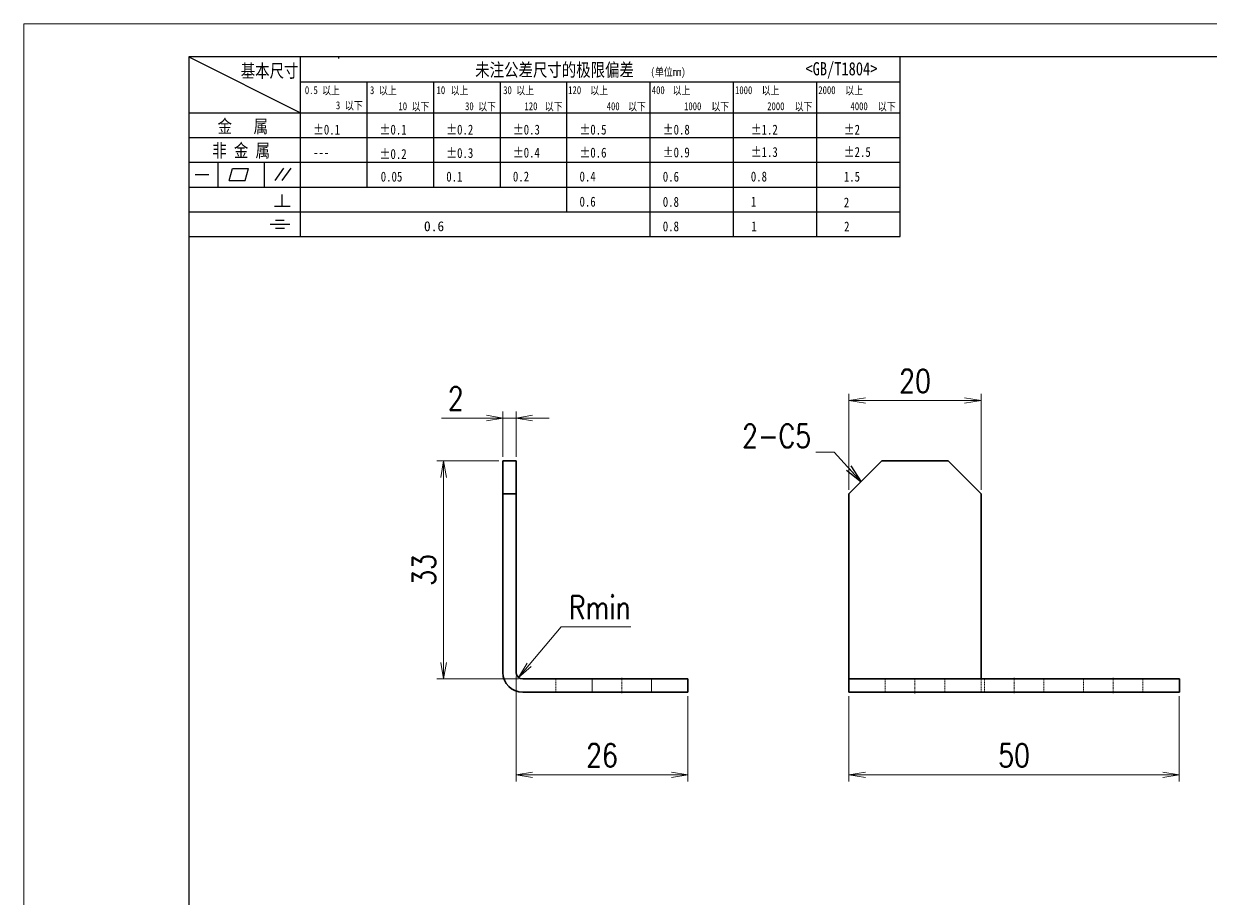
# Model space of a CAD drawing. Header units: inches. Extents: x 269 to 10986, y 1043 to 4337.
# Drawn here: x 1465.9 to 1645.4, y 1331.5 to 1463.8 of the extents above; entities that cross this region are included whole.
import ezdxf

# ---------------------------------------------------------------- set-up
doc = ezdxf.new("R2010")
doc.units = ezdxf.units.IN
doc.header["$MEASUREMENT"] = 0
doc.linetypes.add('AM_ISO02W050x2', pattern=[3.75, 3, -0.75])
doc.linetypes.add('AM_ISO08W050x2', pattern=[9, 6, -0.75, 1.5, -0.75])
for name, color, linetype, lineweight in [('中心线', 2, 'AM_ISO08W050x2', 18), ('图框', 7, 'Continuous', 18), ('标注线', 3, 'Continuous', 18), ('粗实线', 7, 'Continuous', 35), ('虚线', 1, 'AM_ISO02W050x2', 18)]:
    doc.layers.add(name, color=color, linetype=linetype, lineweight=lineweight)
doc.layers.add('图\\M+19E79\\M+195B6\\M+18E9A', color=7, linetype='Continuous')
doc.layers.add('打印-禁用', color=7, linetype='Continuous', lineweight=15, plot=False)
doc.styles.add('DIM', font='romans.shx', dxfattribs={"width": 0.8, "bigfont": 'bigfont.shx'})
doc.styles.add('国标', font='simfang.ttf', dxfattribs={"width": 0.8})
doc.dimstyles.new('XR 1-1', dxfattribs={"dimtxt": 3.5, "dimasz": 2.5, "dimexe": 1, "dimexo": 0.625, "dimgap": 1.2, "dimtad": 1, "dimtoh": 1, "dimdsep": 46, "dimtxsty": 'DIM', "dimblk": 'OPEN', "dimcen": 0, "dimclrd": 8, "dimclre": 8, "dimclrt": 2, "dimazin": 2, "dimtfac": 0.5, "dimtmove": 0, "dimatfit": 3, "dimldrblk": 'OPEN', "dimfxl": 0, "dimtolj": 2, "dimlwd": 18, "dimlwe": 18, "dimarcsym": 0})
doc.dimstyles.new('XR 1-1$0', dxfattribs={"dimtxt": 3.5, "dimasz": 2.5, "dimexe": 1, "dimexo": 0.625, "dimgap": 1.2, "dimtad": 1, "dimzin": 9, "dimdsep": 46, "dimtxsty": 'DIM', "dimblk": 'OPEN', "dimcen": 0, "dimclrd": 8, "dimclre": 8, "dimclrt": 2, "dimazin": 2, "dimtfac": 0.5, "dimtmove": 0, "dimatfit": 3, "dimldrblk": 'OPEN', "dimfxl": 0, "dimtolj": 2, "dimlwd": 18, "dimlwe": 18, "dimarcsym": 0})
doc.dimstyles.new('XR 1-1$4', dxfattribs={"dimtxt": 3.5, "dimasz": 2.5, "dimexe": 1, "dimexo": 0.625, "dimgap": 1.2, "dimtad": 1, "dimtoh": 1, "dimdsep": 46, "dimtxsty": 'DIM', "dimblk": 'OPEN', "dimcen": 0, "dimclrd": 8, "dimclre": 8, "dimclrt": 2, "dimazin": 2, "dimtfac": 0.5, "dimtofl": 0, "dimtmove": 0, "dimatfit": 3, "dimldrblk": 'OPEN', "dimfxl": 0, "dimtolj": 2, "dimlwd": 18, "dimlwe": 18, "dimarcsym": 0})

# ---------------------------------------------------------------- blocks, each defined once
blk = doc.blocks.new('GZDEH零件A4图框V01版')
at = {"layer": '图\\M+19E79\\M+195B6\\M+18E9A', "linetype": 'Continuous'}
for p, q in [((25, 292), (25, 13.5)), ((205, 292), (25, 292))]:
    blk.add_line(p, q, dxfattribs=at)
at = {"layer": '图\\M+19E79\\M+195B6\\M+18E9A', "color": 9}
for p, q in [((25, 292), (41.88, 283.54)), ((41.88, 264.79), (41.88, 292)), ((47.66, 291.75), (47.66, 292)), ((132.6, 264.79), (132.6, 292)), ((41.88, 288.22), (132.6, 288.22)), ((51.96, 272.29), (51.96, 288.22)), ((62.04, 272.29), (62.04, 288.22)), ((72.12, 272.29), (72.12, 288.22)), ((82.2, 268.54), (82.2, 288.22)), ((94.8, 264.79), (94.8, 288.22)), ((107.4, 264.79), (107.4, 288.22)), ((120, 264.79), (120, 288.22)), ((25, 283.54), (132.6, 283.54)), ((25, 279.79), (132.6, 279.79)), ((25, 276.04), (132.6, 276.04)), ((29.43, 272.34), (29.43, 276.04)), ((31.1, 273.3), (31.58, 275.09)), ((31.58, 275.09), (33.99, 275.09)), ((33.51, 273.3), (33.99, 275.09)), ((36.42, 272.34), (36.42, 276.04)), ((38.03, 273.3), (39.36, 275.16)), ((39.11, 273.3), (40.45, 275.16)), ((25.94, 274.19), (28, 274.19)), ((31.1, 273.3), (33.51, 273.3)), ((25, 272.29), (132.6, 272.29)), ((39.09, 269.41), (39.09, 271.18)), ((37.93, 269.41), (40.32, 269.41)), ((25, 268.54), (132.6, 268.54)), ((37.3, 266.69), (40.28, 266.69)), ((38.08, 267.29), (39.43, 267.29)), ((38.08, 266.09), (39.44, 266.09)), ((25, 264.79), (132.6, 264.79))]:
    blk.add_line(p, q, dxfattribs=at)
at = {"layer": '打印-禁用', "linetype": 'Continuous'}
for p, q in [((0, 297), (0, 0)), ((210, 297), (0, 297))]:
    blk.add_line(p, q, dxfattribs=at)
at = {"layer": '图\\M+19E79\\M+195B6\\M+18E9A', "color": 9, "style": '国标', "width": 0.8}
for s, height, p in [('基本尺寸', 2, (32.84, 288.88)), ('未注公差尺寸的极限偏差', 2, (68.32, 289.02)), ('<GB/T1804>', 2, (118.29, 289.19)), ('30', 1.2, (72.55, 286.35)), ('金   属', 2, (29.33, 280.48)), ('±0.1', 1.5, (43.78, 280.23)), ('±0.1', 1.5, (53.86, 280.23)), ('±0.2', 1.5, (63.94, 280.23)), ('±0.3', 1.5, (74.02, 280.23)), ('±0.5', 1.5, (84.1, 280.23)), ('±0.8', 1.5, (96.7, 280.23)), ('±1.2', 1.5, (110.02, 280.23)), ('±2', 1.5, (124.09, 280.23)), ('非 金 属', 2, (28.53, 276.82)), ('±0.3', 1.5, (63.94, 276.69)), ('±0.4', 1.5, (74.02, 276.75)), ('±0.6', 1.5, (84.1, 276.75)), ('±0.9', 1.5, (96.7, 276.78)), ('±1.3', 1.5, (110.02, 276.84)), ('±2.5', 1.5, (124.09, 276.85)), ('---', 1.5, (43.78, 276.81)), ('±0.2', 1.5, (53.86, 276.54)), ('0.1', 1.5, (63.94, 273.12)), ('0.2', 1.5, (74.02, 273.13)), ('0.4', 1.5, (84.1, 273.13)), ('0.6', 1.5, (96.7, 273.11)), ('0.8', 1.5, (110.02, 273.13)), ('1.5', 1.5, (124.09, 273.12)), ('0.6', 1.5, (84.1, 269.33)), ('0.8', 1.5, (96.7, 269.3)), ('1', 1.5, (110.02, 269.34)), ('2', 1.5, (124.09, 269.2)), ('0.8', 1.5, (96.7, 265.59)), ('1', 1.5, (110.1, 265.6)), ('2', 1.5, (124.13, 265.57))]:
    blk.add_text(s, height=height, dxfattribs=at).set_placement(p)
at = {"layer": '图\\M+19E79\\M+195B6\\M+18E9A', "color": 9, "lineweight": 15, "style": '国标', "width": 0.8}
for s, p in [('0.5', (42.54, 286.35)), ('以上', (45.15, 286.3)), ('3', (52.39, 286.35)), ('以上', (53.76, 286.3)), ('10', (62.47, 286.35)), ('以上', (64.6, 286.3)), ('以上', (74.53, 286.3)), ('120', (82.39, 286.35)), ('以上', (85.72, 286.3)), ('400', (95.03, 286.35)), ('以上', (98.19, 286.3)), ('1000', (107.63, 286.35)), ('以上', (111.67, 286.3)), ('2000', (120.23, 286.35)), ('以上', (124.31, 286.3)), ('3', (47.24, 284.06)), ('以下', (48.61, 284.01)), ('10', (56.7, 283.92)), ('以下', (58.69, 283.87)), ('30', (66.78, 283.92)), ('以下', (68.77, 283.87)), ('120', (75.77, 283.92)), ('以下', (78.85, 283.87)), ('400', (88.21, 283.92)), ('以下', (91.45, 283.87)), ('1000', (99.92, 283.92)), ('以下', (104.05, 283.87)), ('2000', (112.5, 283.92)), ('以下', (116.65, 283.87)), ('4000', (125.1, 283.92)), ('以下', (129.25, 283.87))]:
    blk.add_text(s, height=1.2, dxfattribs=at).set_placement(p)
at = {"layer": '图\\M+19E79\\M+195B6\\M+18E9A', "color": 9, "lineweight": 13, "style": '国标'}
blk.add_text('0.6', height=1.5, dxfattribs=at).set_placement((60.56, 265.61))
at = {"layer": '图\\M+19E79\\M+195B6\\M+18E9A', "color": 9, "lineweight": 15, "insert": (94.85, 290.31), "char_height": 1.2, "width": 8.7957, "attachment_point": 1, "style": '国标'}
blk.add_mtext('(单位mm)', dxfattribs=at)
at = {"layer": '图\\M+19E79\\M+195B6\\M+18E9A', "color": 9, "insert": (54.02, 273.09), "char_height": 1.5, "width": 5.1982, "attachment_point": 7, "style": '国标'}
blk.add_mtext('0.05', dxfattribs=at)
blk = doc.blocks.new('DEH A4')
at = {"layer": '图框'}
blk.add_blockref('GZDEH零件A4图框V01版', (0, 0), dxfattribs=at)
blk = doc.blocks.new('_Open')
at = {"color": 0, "linetype": 'ByBlock', "lineweight": -2}
for p, q in [((-1, 0.167), (0, 0)), ((-1, -0.167), (0, 0)), ((0, 0), (-1, 0))]:
    blk.add_line(p, q, dxfattribs=at)
blk = doc.blocks.new('*D895')
at = {"layer": 'Defpoints', "color": 0, "transparency": 16777216}
for p in [(1529.41, 1397.67), (1538.38, 1397.67), (1541.38, 1364.67)]:
    blk.add_point(p, dxfattribs=at)
at = {"layer": '标注线', "color": 8, "lineweight": 18, "transparency": 16777216}
for p, q in [((1537.76, 1397.67), (1528.41, 1397.67)), ((1529.41, 1367.17), (1529.41, 1395.17)), ((1540.76, 1364.67), (1528.41, 1364.67))]:
    blk.add_line(p, q, dxfattribs=at)
at = {"layer": '标注线', "color": 8, "lineweight": 18, "transparency": 16777216, "xscale": 2.5, "yscale": 2.5, "zscale": 2.5}
for p, rotation in [((1529.41, 1397.67), 90), ((1529.41, 1364.67), 270)]:
    blk.add_blockref('_Open', p, dxfattribs=dict(at, rotation=rotation))
at = {"layer": '标注线', "color": 2, "transparency": 16777216, "insert": (1526.46, 1381.17), "char_height": 3.5, "attachment_point": 5, "rotation": 90, "style": 'DIM'}
blk.add_mtext('\\A2;33', dxfattribs=at)
blk = doc.blocks.new('*D896')
at = {"layer": 'Defpoints', "color": 0, "transparency": 16777216}
for p in [(1538.38, 1404.16), (1538.38, 1397.67), (1540.38, 1397.67)]:
    blk.add_point(p, dxfattribs=at)
at = {"layer": '标注线', "color": 8, "lineweight": 18, "transparency": 16777216}
for p, q in [((1535.88, 1404.16), (1529.12, 1404.16)), ((1538.38, 1398.3), (1538.38, 1405.16)), ((1540.38, 1404.16), (1538.38, 1404.16)), ((1540.38, 1398.3), (1540.38, 1405.16)), ((1542.88, 1404.16), (1545.38, 1404.16))]:
    blk.add_line(p, q, dxfattribs=at)
at = {"layer": '标注线', "color": 8, "lineweight": 18, "transparency": 16777216, "xscale": 2.5, "yscale": 2.5, "zscale": 2.5}
blk.add_blockref('_Open', (1538.38, 1404.16), dxfattribs=at)
at = {"layer": '标注线', "color": 8, "lineweight": 18, "transparency": 16777216, "xscale": 2.5, "yscale": 2.5, "zscale": 2.5, "rotation": 180}
blk.add_blockref('_Open', (1540.38, 1404.16), dxfattribs=at)
at = {"layer": '标注线', "color": 2, "transparency": 16777216, "insert": (1531.25, 1407.11), "char_height": 3.5, "attachment_point": 5, "style": 'DIM'}
blk.add_mtext('\\A2;2', dxfattribs=at)
blk = doc.blocks.new('*D897')
at = {"layer": 'Defpoints', "color": 0, "transparency": 16777216}
for p in [(1540.74, 1364.91), (1541.38, 1365.67)]:
    blk.add_point(p, dxfattribs=at)
at = {"layer": '标注线', "color": 8, "lineweight": 18, "transparency": 16777216}
for p, q in [((1547.18, 1372.54), (1542.35, 1366.82)), ((1557.72, 1372.54), (1547.18, 1372.54))]:
    blk.add_line(p, q, dxfattribs=at)
at = {"layer": '标注线', "color": 8, "lineweight": 18, "transparency": 16777216, "xscale": 2.5, "yscale": 2.5, "zscale": 2.5, "rotation": 229.8103748651578}
blk.add_blockref('_Open', (1540.74, 1364.91), dxfattribs=at)
at = {"layer": '标注线', "color": 2, "transparency": 16777216, "insert": (1553.05, 1375.49), "char_height": 3.5, "attachment_point": 5, "style": 'DIM'}
blk.add_mtext('\\A2;Rmin', dxfattribs=at)
blk = doc.blocks.new('*D898')
at = {"layer": 'Defpoints', "color": 0, "transparency": 16777216}
for p in [(1540.38, 1365.67), (1566.38, 1362.67), (1540.38, 1350.17)]:
    blk.add_point(p, dxfattribs=at)
at = {"layer": '标注线', "color": 8, "lineweight": 18, "transparency": 16777216}
for p, q in [((1540.38, 1365.05), (1540.38, 1349.17)), ((1566.38, 1362.05), (1566.38, 1349.17)), ((1563.88, 1350.17), (1542.88, 1350.17))]:
    blk.add_line(p, q, dxfattribs=at)
at = {"layer": '标注线', "color": 8, "lineweight": 18, "transparency": 16777216, "xscale": 2.5, "yscale": 2.5, "zscale": 2.5, "rotation": 180}
blk.add_blockref('_Open', (1540.38, 1350.17), dxfattribs=at)
at = {"layer": '标注线', "color": 8, "lineweight": 18, "transparency": 16777216, "xscale": 2.5, "yscale": 2.5, "zscale": 2.5}
blk.add_blockref('_Open', (1566.38, 1350.17), dxfattribs=at)
at = {"layer": '标注线', "color": 2, "transparency": 16777216, "insert": (1553.38, 1353.12), "char_height": 3.5, "attachment_point": 5, "style": 'DIM'}
blk.add_mtext('\\A2;26', dxfattribs=at)
blk = doc.blocks.new('*D899')
at = {"layer": 'Defpoints', "color": 0, "transparency": 16777216}
for p in [(1590.74, 1362.67), (1640.74, 1362.67), (1640.74, 1350.17)]:
    blk.add_point(p, dxfattribs=at)
at = {"layer": '标注线', "color": 8, "lineweight": 18, "transparency": 16777216}
for p, q in [((1590.74, 1362.05), (1590.74, 1349.17)), ((1640.74, 1362.05), (1640.74, 1349.17)), ((1593.24, 1350.17), (1638.24, 1350.17))]:
    blk.add_line(p, q, dxfattribs=at)
at = {"layer": '标注线', "color": 8, "lineweight": 18, "transparency": 16777216, "xscale": 2.5, "yscale": 2.5, "zscale": 2.5, "rotation": 180}
blk.add_blockref('_Open', (1590.74, 1350.17), dxfattribs=at)
at = {"layer": '标注线', "color": 8, "lineweight": 18, "transparency": 16777216, "xscale": 2.5, "yscale": 2.5, "zscale": 2.5}
blk.add_blockref('_Open', (1640.74, 1350.17), dxfattribs=at)
at = {"layer": '标注线', "color": 2, "transparency": 16777216, "insert": (1615.74, 1353.12), "char_height": 3.5, "attachment_point": 5, "style": 'DIM'}
blk.add_mtext('\\A2;50', dxfattribs=at)
blk = doc.blocks.new('*D900')
at = {"layer": 'Defpoints', "color": 0, "transparency": 16777216}
for p in [(1610.74, 1406.81), (1590.74, 1392.67), (1610.74, 1392.67)]:
    blk.add_point(p, dxfattribs=at)
at = {"layer": '标注线', "color": 8, "lineweight": 18, "transparency": 16777216}
for p, q in [((1590.74, 1393.3), (1590.74, 1407.81)), ((1610.74, 1393.3), (1610.74, 1407.81)), ((1593.24, 1406.81), (1608.24, 1406.81))]:
    blk.add_line(p, q, dxfattribs=at)
at = {"layer": '标注线', "color": 8, "lineweight": 18, "transparency": 16777216, "xscale": 2.5, "yscale": 2.5, "zscale": 2.5, "rotation": 180}
blk.add_blockref('_Open', (1590.74, 1406.81), dxfattribs=at)
at = {"layer": '标注线', "color": 8, "lineweight": 18, "transparency": 16777216, "xscale": 2.5, "yscale": 2.5, "zscale": 2.5}
blk.add_blockref('_Open', (1610.74, 1406.81), dxfattribs=at)
at = {"layer": '标注线', "color": 2, "transparency": 16777216, "insert": (1600.74, 1409.76), "char_height": 3.5, "attachment_point": 5, "style": 'DIM'}
blk.add_mtext('\\A2;20', dxfattribs=at)

msp = doc.modelspace()

# ---------------------------------------------------------------- linework, layer by layer
at = {"layer": '中心线', "ltscale": 0.060016}
for p, q in [((1556.384, 1364.871), (1556.384, 1362.47)), ((1615.741, 1364.871), (1615.741, 1362.47)), ((1630.741, 1364.871), (1630.741, 1362.47))]:
    msp.add_line(p, q, dxfattribs=at)
at = {"layer": '中心线', "ltscale": 0.060001}
msp.add_line((1600.741, 1362.471), (1600.741, 1364.871), dxfattribs=at)
at = {"layer": '粗实线', "ltscale": 0.05}
for p, q in [((1538.384, 1397.671), (1540.384, 1397.671)), ((1538.384, 1392.671), (1540.384, 1392.671)), ((1566.384, 1364.671), (1566.384, 1362.671)), ((1590.741, 1364.671), (1590.741, 1362.671)), ((1640.741, 1364.671), (1640.741, 1362.671))]:
    msp.add_line(p, q, dxfattribs=at)
at = {"layer": '粗实线', "ltscale": 0.125}
for p, q in [((1538.384, 1397.671), (1538.384, 1392.671)), ((1540.384, 1397.671), (1540.384, 1392.671))]:
    msp.add_line(p, q, dxfattribs=at)
at = {"layer": '粗实线', "ltscale": 0.176777}
for p, q in [((1595.741, 1397.671), (1590.741, 1392.671)), ((1610.741, 1392.671), (1605.741, 1397.671))]:
    msp.add_line(p, q, dxfattribs=at)
at = {"layer": '粗实线', "ltscale": 0.25}
msp.add_line((1595.741, 1397.671), (1605.741, 1397.671), dxfattribs=at)
at = {"layer": '粗实线'}
for p, q in [((1538.384, 1365.671), (1538.384, 1392.671)), ((1540.384, 1392.671), (1540.384, 1365.671)), ((1590.741, 1392.671), (1590.741, 1365.671)), ((1610.741, 1392.671), (1610.741, 1365.671)), ((1541.384, 1364.671), (1566.384, 1364.671)), ((1590.741, 1364.671), (1640.741, 1364.671)), ((1566.384, 1362.671), (1541.384, 1362.671)), ((1590.741, 1362.671), (1640.741, 1362.671))]:
    msp.add_line(p, q, dxfattribs=at)
at = {"layer": '粗实线', "ltscale": 0.025}
for p, q in [((1590.741, 1365.671), (1590.741, 1364.671)), ((1610.741, 1365.671), (1610.741, 1364.671))]:
    msp.add_line(p, q, dxfattribs=at)
at = {"layer": '粗实线'}
for radius in [3, 1]:
    msp.add_arc((1541.384, 1365.671), radius, 180, 270, dxfattribs=at)
at = {"layer": '虚线', "ltscale": 0.05}
for p, q in [((1538.384, 1392.671), (1540.384, 1392.671)), ((1546.384, 1364.671), (1546.384, 1362.671)), ((1551.884, 1364.671), (1551.884, 1362.671)), ((1551.884, 1362.671), (1551.884, 1364.671)), ((1551.884, 1364.671), (1551.884, 1362.671)), ((1560.884, 1364.671), (1560.884, 1362.671)), ((1560.884, 1362.671), (1560.884, 1364.671)), ((1560.884, 1364.671), (1560.884, 1362.671)), ((1596.241, 1362.671), (1596.241, 1364.671)), ((1605.241, 1362.671), (1605.241, 1364.671)), ((1610.741, 1364.671), (1610.741, 1362.671)), ((1611.241, 1364.671), (1611.241, 1362.671)), ((1620.241, 1364.671), (1620.241, 1362.671)), ((1626.241, 1364.671), (1626.241, 1362.671)), ((1635.241, 1364.671), (1635.241, 1362.671))]:
    msp.add_line(p, q, dxfattribs=at)

# ---------------------------------------------------------------- block references
at = {"layer": '图框'}
msp.add_blockref('DEH A4', (1465.881, 1166.819), dxfattribs=at)

# ---------------------------------------------------------------- texts
at = {"layer": '标注线', "color": 2, "insert": (1585.02, 1399.706), "char_height": 3.5, "attachment_point": 9, "style": 'DIM'}
msp.add_mtext('\\A2;{\\Fromans,bigfont|c134;2-}C5', dxfattribs=at)

# ---------------------------------------------------------------- dimensions: what is measured, and where the dimension line sits
at = {"layer": '标注线'}
for base, p1, p2, picture, middle in [((1610.741, 1406.81), (1590.741, 1392.671), (1610.741, 1392.671), '*D900', (1600.741, 1409.76)), ((1538.384, 1404.163), (1540.384, 1397.671), (1538.384, 1397.671), '*D896', (1531.25, 1407.113)), ((1540.384, 1350.17), (1566.384, 1362.671), (1540.384, 1365.671), '*D898', (1553.384, 1353.12)), ((1640.741, 1350.17), (1590.741, 1362.671), (1640.741, 1362.671), '*D899', (1615.741, 1353.12))]:
    dim = msp.add_linear_dim(base=base, p1=p1, p2=p2, dimstyle='XR 1-1$0', dxfattribs=at)
    dim.commit()
    dim.dimension.update_dxf_attribs({"geometry": picture, "text_midpoint": middle})
dim = msp.add_linear_dim(base=(1529.406, 1397.671), p1=(1541.384, 1364.671), p2=(1538.384, 1397.671), angle=90, dimstyle='XR 1-1$0', dxfattribs=at)
dim.commit()
dim.dimension.update_dxf_attribs({"geometry": '*D895', "text_midpoint": (1526.456, 1381.171)})
dim = msp.add_radius_dim(center=(1541.384, 1365.671), mpoint=(1540.738, 1364.907), text='Rmin', dimstyle='XR 1-1$4', override={"dimtmove": 1}, dxfattribs=at)
dim.commit()
dim.dimension.update_dxf_attribs({"geometry": '*D897', "text_midpoint": (1547.184, 1372.537), "dimtype": 164})

# ---------------------------------------------------------------- leaders
msp.add_leader([(1592.585, 1394.515), (1588.519, 1399.007), (1585.719, 1399.007)], dimstyle='XR 1-1', override={"dimasz": 2.8, "dimexe": 0.69965, "dimexo": 0.69965, "dimgap": 0.69965}, dxfattribs=at)

doc.saveas('drawing.dxf')
